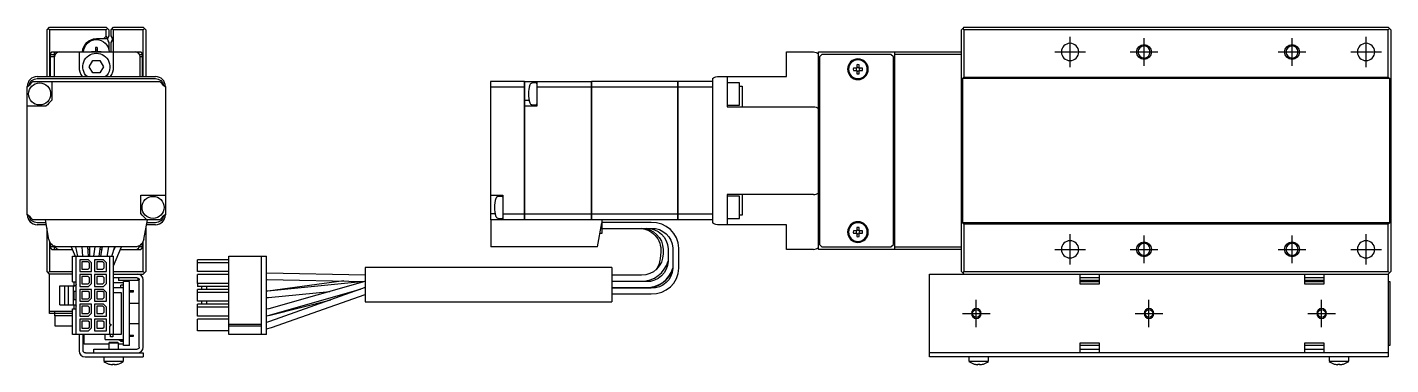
# Model space of a CAD drawing. Extents: x 0 to 570, y -8 to 197.
# Drawn here: x 293.2 to 569.5, y 68.8 to 137.1 of the extents above; entities that cross this region are included whole.
import ezdxf

# ---------------------------------------------------------------- set-up
doc = ezdxf.new("R2010")
doc.units = 0
doc.header["$LTSCALE"] = 0.5
doc.linetypes.add('CENTER', pattern=[50.8, 31.75, -6.35, 6.35, -6.35])
for name, color, linetype in [('MSM_CENTER', 1, 'CENTER'), ('MSM_CONTINUOUS', 7, 'CONTINUOUS'), ('MSM_NARROW', 5, 'CONTINUOUS')]:
    doc.layers.add(name, color=color, linetype=linetype)

msp = doc.modelspace()

# ---------------------------------------------------------------- linework, layer by layer
at = {"layer": 'MSM_CENTER'}
for p, q in [((504.54, 129.04), (504.54, 135.24)), ((519.54, 129.34), (519.54, 134.94)), ((549.54, 129.34), (549.54, 134.94)), ((564.54, 129.04), (564.54, 135.24)), ((501.44, 132.14), (507.64, 132.14)), ((516.74, 132.14), (522.34, 132.14)), ((546.74, 132.14), (552.34, 132.14)), ((561.44, 132.14), (567.64, 132.14)), ((504.54, 89.04), (504.54, 95.24)), ((519.54, 89.34), (519.54, 94.94)), ((549.54, 89.34), (549.54, 94.94)), ((564.54, 89.04), (564.54, 95.24)), ((501.44, 92.14), (507.64, 92.14)), ((516.74, 92.14), (522.34, 92.14)), ((546.74, 92.14), (552.34, 92.14)), ((561.44, 92.14), (567.64, 92.14)), ((485.54, 76.34), (485.54, 81.94)), ((520.54, 76.34), (520.54, 81.94)), ((555.54, 76.34), (555.54, 81.94)), ((482.74, 79.14), (488.34, 79.14)), ((517.74, 79.14), (523.34, 79.14)), ((552.74, 79.14), (558.34, 79.14))]:
    msp.add_line(p, q, dxfattribs=at)
at = {"layer": 'MSM_CONTINUOUS'}
for p, q in [((297.16, 136.64), (297.66, 137.14)), ((297.16, 127.14), (297.16, 136.64)), ((297.66, 136.64), (297.41, 136.89)), ((297.66, 137.14), (309.16, 137.14)), ((297.66, 136.64), (297.66, 127.14)), ((309.16, 136.64), (297.66, 136.64)), ((309.16, 137.14), (309.66, 136.64)), ((309.41, 136.89), (309.16, 136.64)), ((309.16, 135.34), (309.16, 136.64)), ((309.66, 136.64), (309.66, 135.41)), ((310.16, 136.64), (310.66, 137.14)), ((310.16, 135.41), (310.16, 136.64)), ((310.36, 136.84), (310.56, 136.64)), ((310.56, 136.64), (310.56, 132.14)), ((316.66, 136.64), (310.56, 136.64)), ((310.66, 137.14), (316.66, 137.14)), ((316.66, 137.14), (316.91, 136.89)), ((316.91, 136.89), (316.66, 136.64)), ((316.66, 127.14), (316.66, 136.64)), ((316.91, 136.89), (317.16, 136.64)), ((317.16, 136.64), (317.16, 127.14)), ((482.79, 136.89), (482.54, 136.64)), ((482.54, 87.64), (482.54, 136.64)), ((483.04, 137.14), (482.79, 136.89)), ((482.79, 136.89), (483.04, 136.64)), ((483.04, 137.14), (569.04, 137.14)), ((483.04, 136.64), (483.04, 127.04)), ((569.04, 136.64), (483.04, 136.64)), ((569.54, 136.64), (569.04, 137.14)), ((569.04, 136.64), (569.29, 136.89)), ((569.04, 127.04), (569.04, 136.64)), ((569.54, 136.64), (569.54, 87.64)), ((307.3, 133.04), (307.01, 133.04)), ((307.01, 133.04), (307.01, 132.25)), ((307.16, 134.84), (309.41, 134.84)), ((307.3, 133.04), (307.3, 132.25)), ((309.16, 135.34), (308.66, 134.84)), ((309.43, 134.96), (309.16, 135.34)), ((309.66, 134.08), (309.66, 132.76)), ((310.16, 132.14), (310.16, 134.08)), ((298.16, 132.14), (297.66, 131.64)), ((297.86, 127.14), (297.86, 131.64)), ((297.86, 131.64), (298.66, 131.64)), ((298.66, 131.14), (297.86, 131.14)), ((298.16, 132.14), (316.16, 132.14)), ((298.66, 131.14), (298.66, 132.14)), ((298.66, 127.14), (298.66, 131.14)), ((303.66, 132.14), (303.66, 129.14)), ((305.71, 129.14), (306.44, 130.39)), ((306.16, 132.14), (306.16, 132.19)), ((306.95, 132.19), (306.16, 132.19)), ((306.44, 130.39), (307.88, 130.39)), ((306.69, 132.19), (306.69, 132.14)), ((307.3, 132.51), (307.01, 132.51)), ((308.16, 132.19), (307.36, 132.19)), ((307.63, 132.19), (307.62, 132.14)), ((307.88, 130.39), (308.6, 129.14)), ((308.16, 132.14), (308.16, 132.19)), ((310.66, 129.14), (310.66, 132.14)), ((315.66, 131.94), (315.66, 132.14)), ((315.92, 131.64), (316.46, 131.64)), ((316.46, 131.14), (316.06, 131.14)), ((316.06, 127.14), (316.06, 131.14)), ((316.66, 131.64), (316.16, 132.14)), ((316.46, 131.64), (316.46, 127.14)), ((447.04, 127.14), (447.04, 132.14)), ((447.04, 132.14), (452.54, 132.14)), ((453.54, 132.14), (482.54, 132.14)), ((453.54, 92.14), (453.54, 132.14)), ((454.24, 131.64), (453.74, 131.14)), ((453.74, 131.14), (453.74, 93.14)), ((468.24, 131.64), (454.24, 131.64)), ((468.74, 131.14), (468.24, 131.64)), ((468.74, 93.14), (468.74, 131.14)), ((469.04, 92.14), (469.04, 132.14)), ((482.54, 131.64), (469.04, 131.64)), ((295.16, 127.14), (319.16, 127.14)), ((306.44, 127.89), (305.71, 129.14)), ((307.88, 127.89), (306.44, 127.89)), ((308.6, 129.14), (307.88, 127.89)), ((433.04, 127.14), (447.04, 127.14)), ((435.04, 127.14), (435.04, 121.04)), ((461.3, 128.88), (460.62, 128.88)), ((460.62, 128.4), (461.3, 128.4)), ((461.3, 129.56), (461.3, 128.88)), ((461.3, 128.4), (461.3, 127.72)), ((461.78, 128.88), (461.78, 129.56)), ((462.46, 128.88), (461.78, 128.88)), ((461.78, 127.72), (461.78, 128.4)), ((461.78, 128.4), (462.46, 128.4)), ((293.16, 99.14), (293.16, 125.14)), ((294.31, 126.14), (320, 126.14)), ((295.16, 126.76), (319.16, 126.76)), ((298.16, 126.14), (298.16, 122.39)), ((321.16, 125.14), (321.16, 99.14)), ((393.93, 126.14), (387.04, 126.14)), ((387.04, 126.14), (387.04, 98.14)), ((393.93, 124.99), (387.04, 124.99)), ((393.93, 98.14), (393.93, 126.14)), ((393.94, 126.13), (393.93, 126.13)), ((393.94, 124.98), (393.93, 124.98)), ((393.94, 126.14), (393.94, 98.14)), ((393.94, 126.14), (407.54, 126.14)), ((396.23, 125.88), (395.46, 125.81)), ((396.44, 126.14), (396.44, 121.14)), ((407.54, 124.99), (396.44, 124.99)), ((407.54, 98.14), (407.54, 126.14)), ((407.54, 126.13), (407.55, 126.13)), ((407.54, 124.98), (407.55, 124.98)), ((425.04, 126.14), (407.55, 126.14)), ((407.55, 126.14), (407.55, 98.14)), ((425.04, 124.99), (407.55, 124.99)), ((425.04, 98.14), (425.04, 126.14)), ((425.04, 126.13), (425.05, 126.13)), ((425.04, 124.98), (425.05, 124.98)), ((432.04, 126.14), (425.05, 126.14)), ((425.05, 126.14), (425.05, 98.14)), ((432.04, 124.99), (425.05, 124.99)), ((432.04, 126.76), (432.04, 97.53)), ((437.54, 125.89), (435.04, 125.89)), ((437.54, 121.39), (437.54, 125.89)), ((437.54, 125.22), (438.04, 125.22)), ((438.04, 125.22), (438.04, 121.04)), ((453.74, 126.39), (453.54, 126.39)), ((469.04, 126.39), (468.74, 126.39)), ((469.04, 125.89), (468.74, 125.89)), ((482.74, 126.74), (483.04, 127.04)), ((482.74, 126.74), (482.74, 97.54)), ((569.34, 126.74), (482.74, 126.74)), ((483.04, 127.04), (569.04, 127.04)), ((569.04, 127.04), (569.34, 126.74)), ((569.34, 97.54), (569.34, 126.74)), ((393.94, 122.39), (394.88, 122.39)), ((453.74, 122.14), (453.54, 122.14)), ((296.91, 121.14), (293.16, 121.14)), ((396.44, 121.14), (393.94, 121.14)), ((395.46, 121.48), (396.23, 121.41)), ((435.04, 121.39), (437.54, 121.39)), ((435.04, 121.04), (452.54, 121.04)), ((453.74, 121.14), (453.54, 121.14)), ((453.74, 119.64), (453.54, 119.64)), ((468.74, 120.39), (469.04, 120.39)), ((468.84, 117.14), (468.74, 117.14)), ((468.84, 107.14), (468.84, 117.14)), ((469.04, 116.94), (468.84, 117.14)), ((468.74, 107.14), (468.84, 107.14)), ((468.84, 107.14), (469.04, 107.34)), ((316.16, 103.14), (321.16, 103.14)), ((316.16, 99.39), (316.16, 103.14)), ((387.04, 103.14), (389.54, 103.14)), ((389.34, 102.88), (388.57, 102.81)), ((389.54, 103.14), (389.54, 98.14)), ((452.54, 103.24), (435.04, 103.24)), ((435.04, 103.24), (435.04, 97.14)), ((437.54, 102.89), (435.04, 102.89)), ((437.54, 98.39), (437.54, 102.89)), ((438.04, 103.24), (438.04, 99.06)), ((453.54, 104.64), (453.74, 104.64)), ((453.74, 103.14), (453.54, 103.14)), ((469.04, 103.89), (468.74, 103.89)), ((453.54, 102.14), (453.74, 102.14)), ((320, 98.14), (294.31, 98.14)), ((296.97, 97.53), (295.16, 97.53)), ((297.03, 97.14), (295.16, 97.14)), ((297.56, 94.13), (296.86, 98.14)), ((317.46, 98.14), (316.75, 94.13)), ((319.16, 97.14), (317.28, 97.14)), ((319.16, 97.53), (317.35, 97.53)), ((387.04, 99.39), (387.99, 99.39)), ((425.04, 98.14), (387.04, 98.14)), ((387.14, 98.14), (387.14, 92.64)), ((388.57, 98.48), (389.34, 98.41)), ((393.93, 99.3), (389.54, 99.3)), ((393.94, 99.3), (393.93, 99.3)), ((393.94, 98.15), (393.93, 98.15)), ((407.54, 99.3), (393.94, 99.3)), ((407.54, 99.3), (407.55, 99.3)), ((407.54, 98.15), (407.55, 98.15)), ((425.04, 99.3), (407.55, 99.3)), ((408.78, 92.64), (409.64, 97.54)), ((409.64, 98.14), (409.64, 95.34)), ((419.64, 97.59), (409.64, 97.59)), ((425.04, 99.3), (425.05, 99.3)), ((425.04, 98.15), (425.05, 98.15)), ((432.04, 99.3), (425.05, 99.3)), ((432.04, 98.14), (425.05, 98.14)), ((447.04, 97.14), (433.04, 97.14)), ((435.04, 98.39), (437.54, 98.39)), ((438.04, 99.06), (437.54, 99.06)), ((447.04, 92.14), (447.04, 97.14)), ((453.54, 97.89), (453.74, 97.89)), ((468.74, 98.39), (469.04, 98.39)), ((468.74, 97.89), (469.04, 97.89)), ((483.04, 97.24), (482.74, 97.54)), ((569.34, 97.54), (482.74, 97.54)), ((483.04, 97.24), (483.04, 87.64)), ((569.04, 97.24), (483.04, 97.24)), ((569.34, 97.54), (569.04, 97.24)), ((569.04, 87.64), (569.04, 97.24)), ((297.16, 87.64), (297.16, 96.44)), ((317.16, 96.44), (317.16, 87.64)), ((409.64, 95.34), (409.26, 95.34)), ((409.64, 96.39), (419.64, 96.39)), ((417.16, 96.39), (417.4, 96.39)), ((461.3, 95.88), (460.62, 95.88)), ((460.62, 95.4), (461.3, 95.4)), ((461.3, 96.56), (461.3, 95.88)), ((461.3, 95.4), (461.3, 94.72)), ((461.78, 95.88), (461.78, 96.56)), ((462.46, 95.88), (461.78, 95.88)), ((461.78, 94.72), (461.78, 95.4)), ((461.78, 95.4), (462.46, 95.4)), ((297.66, 93.8), (297.66, 87.64)), ((297.66, 92.64), (298.16, 92.14)), ((297.86, 92.64), (297.86, 93.42)), ((297.86, 93.14), (298.09, 93.14)), ((298.66, 92.64), (297.86, 92.64)), ((298.16, 92.14), (302.27, 92.14)), ((298.66, 92.14), (298.66, 92.78)), ((314.98, 92.64), (299.34, 92.64)), ((302.05, 92.64), (302.86, 90.74)), ((303.4, 90.74), (302.99, 92.64)), ((304.22, 92.64), (304.38, 90.74)), ((305.58, 90.74), (305.42, 92.64)), ((305.76, 92.14), (305.47, 92.14)), ((305.75, 92.64), (305.79, 90.74)), ((306.82, 92.64), (306.55, 90.74)), ((307.76, 90.74), (308.03, 92.64)), ((308.16, 92.1), (307.95, 92.1)), ((308.32, 92.14), (307.96, 92.14)), ((308.05, 90.74), (308.41, 92.64)), ((308.16, 92.1), (308.16, 92.14)), ((309.63, 92.64), (309.27, 90.72)), ((310.28, 90.74), (310.89, 92.64)), ((310.63, 88.79), (312.26, 92.64)), ((310.95, 92.63), (310.69, 92.01)), ((310.73, 92.14), (310.75, 92.14)), ((312.05, 92.14), (316.16, 92.14)), ((315.66, 92.14), (315.66, 92.34)), ((316.46, 92.64), (315.92, 92.64)), ((316.16, 92.14), (316.66, 92.64)), ((316.22, 93.14), (316.46, 93.14)), ((316.46, 93.42), (316.46, 92.64)), ((316.66, 87.64), (316.66, 93.8)), ((408.78, 92.64), (387.14, 92.64)), ((421.57, 91.63), (421.45, 90.24)), ((422.04, 92.08), (422.04, 91.2)), ((423.04, 92.23), (423.04, 89.76)), ((424.04, 92.39), (424.04, 88.3)), ((425.24, 88.3), (425.24, 92.39)), ((452.54, 92.14), (447.04, 92.14)), ((482.54, 92.14), (453.54, 92.14)), ((453.74, 93.14), (454.24, 92.64)), ((454.24, 92.64), (468.24, 92.64)), ((468.24, 92.64), (468.74, 93.14)), ((469.04, 92.64), (482.54, 92.64)), ((302.35, 85.55), (302.35, 90.74)), ((302.35, 90.74), (310.63, 90.74)), ((303.06, 74.89), (303.06, 90.74)), ((303.79, 90.02), (303.79, 87.62)), ((305.59, 90.02), (303.79, 90.02)), ((305.49, 89.61), (304.24, 89.61)), ((304.24, 89.61), (304.24, 88.14)), ((305.74, 89.36), (305.49, 89.61)), ((305.59, 90.02), (306.19, 89.42)), ((305.74, 88.39), (305.74, 89.36)), ((306.19, 87.62), (306.19, 89.42)), ((306.79, 90.02), (306.79, 87.62)), ((308.59, 90.02), (306.79, 90.02)), ((308.49, 89.61), (307.24, 89.61)), ((307.24, 89.61), (307.24, 88.14)), ((308.74, 89.36), (308.49, 89.61)), ((309.19, 89.42), (308.59, 90.02)), ((308.74, 88.39), (308.74, 89.36)), ((309.19, 87.62), (309.19, 89.42)), ((309.92, 76.97), (309.92, 90.74)), ((310.63, 74.89), (310.63, 90.74)), ((327.64, 89.42), (327.64, 90.02)), ((333.99, 90.02), (327.64, 90.02)), ((333.99, 89.42), (327.64, 89.42)), ((327.64, 87.62), (327.64, 89.42)), ((333.99, 90.74), (341.64, 90.74)), ((333.99, 74.89), (333.99, 90.74)), ((340.62, 74.89), (340.62, 90.74)), ((341.64, 74.89), (341.64, 90.74)), ((361.64, 88.49), (361.64, 81.49)), ((411.64, 88.49), (361.64, 88.49)), ((411.64, 88.49), (411.64, 81.49)), ((297.66, 87.14), (297.16, 87.64)), ((297.41, 87.39), (297.66, 87.64)), ((297.66, 87.64), (302.35, 87.64)), ((297.66, 79.14), (297.66, 87.14)), ((302.35, 87.14), (297.66, 87.14)), ((303.79, 87.62), (306.19, 87.62)), ((303.79, 87.02), (303.79, 84.62)), ((306.19, 87.02), (303.79, 87.02)), ((304.24, 88.14), (305.49, 88.14)), ((305.49, 86.61), (304.24, 86.61)), ((304.24, 86.61), (304.24, 85.14)), ((305.49, 88.14), (305.74, 88.39)), ((305.74, 86.36), (305.49, 86.61)), ((305.74, 85.39), (305.74, 86.36)), ((306.19, 85.22), (306.19, 87.02)), ((306.79, 87.62), (309.19, 87.62)), ((306.79, 87.02), (306.79, 84.62)), ((309.19, 87.02), (306.79, 87.02)), ((307.24, 88.14), (308.49, 88.14)), ((308.49, 86.61), (307.24, 86.61)), ((307.24, 86.61), (307.24, 85.14)), ((308.49, 88.14), (308.74, 88.39)), ((308.74, 86.36), (308.49, 86.61)), ((308.74, 85.39), (308.74, 86.36)), ((309.19, 85.22), (309.19, 87.02)), ((310.63, 87.64), (316.66, 87.64)), ((310.66, 87.14), (310.63, 87.18)), ((310.66, 86.34), (310.66, 87.14)), ((310.66, 87.14), (316.66, 87.14)), ((315.46, 86.34), (310.66, 86.34)), ((311.66, 86.34), (311.66, 85.84)), ((315.66, 85.84), (311.66, 85.84)), ((315.66, 85.84), (315.66, 86.29)), ((315.86, 72.34), (315.86, 85.94)), ((316.66, 87.64), (316.91, 87.39)), ((316.91, 87.39), (316.66, 87.14)), ((316.66, 72.34), (316.66, 85.94)), ((317.16, 87.64), (316.91, 87.39)), ((333.99, 87.62), (327.64, 87.62)), ((327.64, 85.22), (327.64, 87.02)), ((333.99, 87.02), (327.64, 87.02)), ((341.75, 87.34), (341.64, 87.34)), ((341.64, 86.04), (341.73, 86.04)), ((341.64, 86.04), (341.79, 86.04)), ((341.73, 86.04), (361.64, 85.64)), ((361.64, 86.94), (341.75, 87.34)), ((357.34, 85.73), (341.89, 83.68)), ((417.64, 86.89), (411.64, 86.89)), ((411.64, 85.69), (418.64, 85.69)), ((419.36, 85.75), (418.14, 85.59)), ((418.64, 85.69), (419.35, 85.75)), ((419.35, 85.75), (419.38, 85.75)), ((419.38, 85.75), (419.36, 85.75)), ((424.03, 88.3), (424.04, 88.34)), ((476.04, 70.34), (476.04, 87.14)), ((476.04, 87.14), (569.04, 87.14)), ((482.54, 87.64), (482.79, 87.39)), ((483.04, 87.64), (482.79, 87.39)), ((482.79, 87.39), (483.04, 87.14)), ((483.04, 87.64), (569.04, 87.64)), ((506.54, 87.14), (506.54, 85.14)), ((510.54, 86.34), (506.54, 86.34)), ((510.54, 85.84), (506.54, 85.84)), ((510.54, 85.14), (510.54, 87.14)), ((552.04, 87.14), (552.04, 85.14)), ((556.04, 86.34), (552.04, 86.34)), ((556.04, 85.84), (552.04, 85.84)), ((556.04, 85.14), (556.04, 87.14)), ((569.29, 87.39), (569.04, 87.64)), ((569.04, 87.14), (569.54, 87.64)), ((569.04, 87.14), (569.04, 70.34)), ((299.78, 80.89), (299.78, 84.75)), ((299.78, 84.75), (302.81, 84.75)), ((300.8, 80.89), (300.8, 84.75)), ((301.5, 80.89), (301.5, 84.75)), ((302.35, 85.55), (303.06, 85.55)), ((302.5, 80.89), (302.5, 84.75)), ((302.5, 83.65), (303.06, 83.65)), ((302.66, 84.75), (302.66, 85.55)), ((302.66, 82), (302.66, 83.65)), ((303.79, 84.62), (305.59, 84.62)), ((303.79, 84.02), (303.79, 81.62)), ((306.19, 84.02), (303.79, 84.02)), ((304.24, 85.14), (305.49, 85.14)), ((305.49, 83.61), (304.24, 83.61)), ((304.24, 83.61), (304.24, 82.14)), ((305.49, 85.14), (305.74, 85.39)), ((305.74, 83.36), (305.49, 83.61)), ((305.59, 84.62), (306.19, 85.22)), ((305.74, 82.39), (305.74, 83.36)), ((306.19, 82.22), (306.19, 84.02)), ((306.79, 84.62), (308.59, 84.62)), ((306.79, 84.02), (306.79, 81.62)), ((308.59, 84.02), (306.79, 84.02)), ((307.24, 85.14), (308.49, 85.14)), ((308.49, 83.61), (307.24, 83.61)), ((307.24, 83.61), (307.24, 82.14)), ((308.49, 85.14), (308.74, 85.39)), ((308.74, 83.36), (308.49, 83.61)), ((309.19, 85.22), (308.59, 84.62)), ((309.19, 83.42), (308.59, 84.02)), ((308.74, 82.39), (308.74, 83.36)), ((309.19, 81.62), (309.19, 83.42)), ((310.63, 85.39), (312.66, 85.39)), ((310.63, 84.39), (312.66, 84.39)), ((310.63, 83.39), (312.16, 83.39)), ((312.66, 84.85), (312.11, 84.85)), ((312.11, 84.39), (312.11, 84.85)), ((312.16, 83.39), (312.16, 74.89)), ((312.66, 72.64), (312.66, 85.64)), ((313.86, 85.64), (312.66, 85.64)), ((313.86, 72.64), (313.86, 85.64)), ((313.86, 83.77), (314.66, 83.77)), ((313.86, 83.52), (314.66, 83.52)), ((314.66, 83.52), (314.66, 83.77)), ((333.99, 85.22), (327.64, 85.22)), ((327.64, 85.22), (327.64, 84.62)), ((333.99, 84.62), (327.64, 84.62)), ((333.99, 84.02), (327.64, 84.02)), ((327.64, 83.42), (327.64, 84.02)), ((333.99, 83.42), (327.64, 83.42)), ((327.64, 81.62), (327.64, 83.42)), ((328.53, 84.02), (328.53, 84.62)), ((329.53, 84.02), (329.53, 84.62)), ((341.92, 83.68), (341.64, 83.65)), ((361.52, 85.64), (341.92, 83.68)), ((342.05, 82.38), (354.46, 83.62)), ((361.56, 85.65), (342.14, 80.11)), ((361.64, 84.38), (342.24, 77.5)), ((342.49, 78.86), (360.71, 84.05)), ((342.68, 76.27), (361.64, 83)), ((418.64, 85.59), (411.64, 85.59)), ((411.64, 84.39), (418.64, 84.39)), ((419.64, 84.29), (411.64, 84.29)), ((411.64, 83.09), (419.64, 83.09)), ((506.54, 85.64), (510.54, 85.64)), ((506.54, 85.14), (510.54, 85.14)), ((552.04, 85.64), (556.04, 85.64)), ((552.04, 85.14), (556.04, 85.14)), ((569.04, 85.64), (569.34, 85.64)), ((569.34, 85.64), (569.34, 72.64)), ((299.78, 80.89), (302.81, 80.89)), ((302.5, 82), (303.06, 82)), ((302.66, 80.09), (302.66, 80.89)), ((303.79, 81.62), (305.59, 81.62)), ((303.79, 81.02), (303.79, 78.62)), ((306.19, 81.02), (303.79, 81.02)), ((304.24, 82.14), (305.49, 82.14)), ((305.49, 80.61), (304.24, 80.61)), ((304.24, 80.61), (304.24, 79.14)), ((305.49, 82.14), (305.74, 82.39)), ((305.74, 80.36), (305.49, 80.61)), ((305.59, 81.62), (306.19, 82.22)), ((305.74, 79.39), (305.74, 80.36)), ((306.19, 79.22), (306.19, 81.02)), ((306.79, 81.62), (309.19, 81.62)), ((306.79, 81.02), (306.79, 78.62)), ((308.59, 81.02), (306.79, 81.02)), ((307.24, 82.14), (308.49, 82.14)), ((308.49, 80.61), (307.24, 80.61)), ((307.24, 80.61), (307.24, 79.14)), ((308.49, 82.14), (308.74, 82.39)), ((308.74, 80.36), (308.49, 80.61)), ((309.19, 80.42), (308.59, 81.02)), ((308.74, 79.39), (308.74, 80.36)), ((309.19, 78.62), (309.19, 80.42)), ((315.86, 81.14), (313.86, 81.14)), ((333.99, 81.62), (327.64, 81.62)), ((333.99, 81.02), (327.64, 81.02)), ((327.64, 80.42), (327.64, 81.02)), ((333.99, 80.42), (327.64, 80.42)), ((327.64, 78.62), (327.64, 80.42)), ((328.53, 81.02), (328.53, 81.62)), ((329.53, 81.02), (329.53, 81.62)), ((341.64, 82.35), (342.05, 82.38)), ((342.41, 78.82), (354.72, 81.92)), ((361.64, 81.49), (411.64, 81.49)), ((297.66, 79.64), (302.35, 79.64)), ((302.35, 79.14), (297.66, 79.14)), ((298.66, 79.64), (298.66, 78.64)), ((302.35, 78.64), (298.66, 78.64)), ((298.76, 78.64), (298.76, 76.64)), ((302.35, 79.83), (302.16, 79.64)), ((302.35, 74.89), (302.35, 80.09)), ((302.35, 80.09), (303.06, 80.09)), ((302.66, 80.14), (302.61, 80.09)), ((303.79, 78.62), (305.59, 78.62)), ((303.79, 78.02), (303.79, 75.62)), ((306.19, 78.02), (303.79, 78.02)), ((304.24, 79.14), (305.49, 79.14)), ((305.49, 77.61), (304.24, 77.61)), ((304.24, 77.61), (304.24, 76.14)), ((305.49, 79.14), (305.74, 79.39)), ((305.74, 77.36), (305.49, 77.61)), ((305.59, 78.62), (306.19, 79.22)), ((306.19, 76.22), (306.19, 78.02)), ((306.79, 78.62), (309.19, 78.62)), ((309.19, 78.02), (306.79, 78.02)), ((306.79, 78.02), (306.79, 75.62)), ((307.24, 79.14), (308.49, 79.14)), ((308.49, 77.61), (307.24, 77.61)), ((307.24, 77.61), (307.24, 76.14)), ((308.49, 79.14), (308.74, 79.39)), ((308.74, 77.36), (308.49, 77.61)), ((309.19, 75.62), (309.19, 78.02)), ((333.99, 78.62), (327.64, 78.62)), ((327.64, 75.62), (327.64, 78.02)), ((333.99, 78.02), (327.64, 78.02)), ((342.14, 80.11), (341.64, 80)), ((341.64, 78.69), (342.49, 78.86)), ((341.64, 78.68), (342.41, 78.82)), ((342.24, 77.5), (341.64, 77.33)), ((342.25, 77.5), (341.64, 77.33)), ((298.76, 76.64), (302.35, 76.64)), ((312.16, 74.89), (302.35, 74.89)), ((303.66, 74.89), (303.66, 71.54)), ((303.79, 75.62), (305.59, 75.62)), ((304.24, 76.14), (305.49, 76.14)), ((304.46, 71.64), (304.46, 74.89)), ((304.66, 72.89), (304.66, 74.89)), ((305.49, 76.14), (305.74, 76.39)), ((305.59, 75.62), (306.19, 76.22)), ((305.74, 76.39), (305.74, 77.36)), ((306.79, 75.62), (309.19, 75.62)), ((307.24, 76.14), (308.49, 76.14)), ((308.49, 76.14), (308.74, 76.39)), ((308.74, 76.39), (308.74, 77.36)), ((308.96, 73.89), (308.96, 74.89)), ((309.92, 76.97), (310.02, 76.97)), ((310.02, 76.67), (309.92, 76.67)), ((309.92, 74.89), (309.92, 76.67)), ((310.01, 74.39), (310.01, 74.89)), ((310.51, 74.89), (310.51, 74.39)), ((313.86, 77.14), (315.86, 77.14)), ((313.86, 74.77), (314.66, 74.77)), ((314.66, 74.52), (314.66, 74.77)), ((333.99, 75.62), (327.64, 75.62)), ((333.99, 76.97), (340.62, 76.97)), ((333.99, 76.67), (340.62, 76.67)), ((341.64, 74.89), (333.99, 74.89)), ((341.64, 76.01), (342.68, 76.27)), ((309.66, 72.89), (304.66, 72.89)), ((306.66, 71.14), (306.66, 71.94)), ((306.66, 71.94), (315.46, 71.94)), ((308.96, 73.89), (312.66, 73.89)), ((309.86, 73.34), (309.66, 73.14)), ((311.66, 73.14), (309.66, 73.14)), ((309.66, 73.14), (309.66, 71.94)), ((309.86, 73.34), (311.46, 73.34)), ((310.51, 74.39), (310.01, 74.39)), ((311.66, 73.14), (311.46, 73.34)), ((311.66, 71.94), (311.66, 73.14)), ((312.66, 72.89), (311.66, 72.89)), ((311.86, 73.66), (311.86, 73.89)), ((312.66, 73.66), (311.86, 73.66)), ((312.11, 73.44), (312.11, 73.66)), ((312.66, 73.44), (312.11, 73.44)), ((313.86, 72.64), (312.66, 72.64)), ((313.86, 74.52), (314.66, 74.52)), ((510.54, 73.14), (506.54, 73.14)), ((506.54, 73.14), (506.54, 71.14)), ((510.54, 72.64), (506.54, 72.64)), ((506.54, 71.94), (510.54, 71.94)), ((510.54, 71.14), (510.54, 73.14)), ((556.04, 73.14), (552.04, 73.14)), ((552.04, 73.14), (552.04, 71.14)), ((556.04, 72.64), (552.04, 72.64)), ((552.04, 71.94), (556.04, 71.94)), ((556.04, 71.14), (556.04, 73.14)), ((569.34, 72.64), (569.04, 72.64)), ((304.86, 70.34), (316.66, 70.34)), ((304.96, 71.14), (316.66, 71.14)), ((308.66, 70.34), (308.66, 69.45)), ((308.66, 69.45), (312.66, 69.45)), ((312.66, 69.45), (312.66, 70.34)), ((316.66, 71.14), (316.66, 70.34)), ((569.04, 71.14), (476.04, 71.14)), ((569.04, 70.34), (476.04, 70.34)), ((484.04, 70.34), (484.04, 69.45)), ((484.04, 69.45), (488.04, 69.45)), ((488.04, 69.45), (488.04, 70.34)), ((557.04, 70.34), (557.04, 69.45)), ((557.04, 69.45), (561.04, 69.45)), ((561.04, 69.45), (561.04, 70.34)), ((309.71, 68.89), (309.73, 68.89)), ((310.46, 68.89), (310.86, 68.89)), ((310.46, 68.76), (310.46, 68.89)), ((310.86, 68.89), (310.86, 68.76)), ((311.59, 68.89), (311.61, 68.89)), ((485.09, 68.89), (485.11, 68.89)), ((485.84, 68.89), (486.24, 68.89)), ((485.84, 68.76), (485.84, 68.89)), ((486.24, 68.89), (486.24, 68.76)), ((486.97, 68.89), (486.99, 68.89)), ((558.09, 68.89), (558.11, 68.89)), ((558.84, 68.89), (559.24, 68.89)), ((558.84, 68.76), (558.84, 68.89)), ((559.24, 68.89), (559.24, 68.76)), ((559.97, 68.89), (559.99, 68.89))]:
    msp.add_line(p, q, dxfattribs=at)
at = {"layer": 'MSM_CONTINUOUS', "extrusion": (0, 0, -1)}
for centre, radius in [((-504.54, 132.14), 1.75), ((-519.54, 132.14), 1.23), ((-549.54, 132.14), 1.23), ((-564.54, 132.14), 1.75), ((-461.54, 128.64), 2.1), ((-461.54, 128.64), 1.9), ((-461.54, 95.64), 2.1), ((-461.54, 95.64), 1.9), ((-504.54, 92.14), 1.75), ((-519.54, 92.14), 1.23), ((-549.54, 92.14), 1.23), ((-564.54, 92.14), 1.75)]:
    msp.add_circle(centre, radius, dxfattribs=at)
at = {"layer": 'MSM_CONTINUOUS'}
for centre, radius in [((295.66, 123.64), 2.23), ((318.66, 100.64), 2.23), ((485.54, 79.14), 0.783), ((520.54, 79.14), 0.783), ((555.54, 79.14), 0.783)]:
    msp.add_circle(centre, radius, dxfattribs=at)
at = {"layer": 'MSM_CONTINUOUS', "extrusion": (0, 0, -1)}
for centre, radius, start, end in [((-307.16, 132.04), 2.8, 2.0467, 90), ((-307.16, 132.04), 2.6, 2.2042, 177.7958), ((-307.16, 129.14), 2.75, 313.3418, 226.6582), ((-306.95, 132.25), 0.06, 180, 270), ((-307.36, 132.25), 0.06, 270, 0), ((-452.54, 130.64), 1.5, 90, 131.8103), ((-433.04, 125.64), 1.5, 48.1897, 90), ((-307.16, 112.14), 19, 42.5374, 47.4636), ((-295.16, 125.14), 1.62, 9.7266, 90), ((-319.16, 125.14), 1.62, 90, 170.2833), ((-307.16, 112.14), 19, 132.5364, 137.4636), ((-284.11, 135.19), 19, 222.3336, 227.6664), ((-452.54, 119.54), 1.5, 90, 131.8103), ((-307.16, 112.14), 19, 312.5374, 317.4626), ((-295.16, 99.14), 1.62, 270, 350.2637), ((-330.2, 112.19), 19, 312.3336, 317.6664), ((-319.16, 99.14), 1.62, 189.7264, 270), ((-307.16, 112.14), 19, 222.5364, 227.4626), ((-433.04, 98.64), 1.5, 270, 311.8103), ((-299.34, 94.44), 1.8, 270, 350), ((-314.98, 94.44), 1.8, 190, 270), ((-417.2, 92), 4.39, 89.8692, 184.9179), ((-417.69, 92.04), 4.36, 89.4143, 179.4108), ((-418.76, 92.11), 4.29, 88.4433, 178.358), ((-419.83, 92.18), 4.22, 87.4296, 177.1458), ((-307.16, 95.14), 2.75, 245.38, 251.7789), ((-417.69, 91.25), 4.36, 180.6063, 270.5686), ((-418.76, 89.88), 4.29, 181.6879, 271.5108), ((-417.09, 90.63), 4.37, 185.0458, 217.0419), ((-315.46, 85.94), 0.4, 90, 180), ((-418.75, 89.74), 5.45, 203.9954, 268.8909), ((-419.83, 88.51), 4.22, 182.931, 272.4936), ((-302.81, 85), 0.25, 180, 270), ((-302.81, 80.64), 0.25, 90, 180), ((-310.02, 76.82), 0.15, 90, 270), ((-315.46, 72.34), 0.4, 180, 270), ((-304.96, 71.64), 0.5, 270, 0)]:
    msp.add_arc(centre, radius, start, end, dxfattribs=at)
at = {"layer": 'MSM_CONTINUOUS'}
for centre, radius, start, end in [((310.41, 134.74), 1, 138.5904, 221.4096), ((309.41, 134.74), 1, 318.6291, 41.3709), ((299.66, 131.14), 1, 90, 180), ((315.06, 131.14), 1, 0, 90), ((295.16, 125.14), 2, 90, 180), ((307.16, 129.14), 3.5, 180, 214.8499), ((307.16, 129.14), 3.5, 325.1501, 0), ((319.16, 125.14), 2, 0, 90), ((461.54, 128.64), 0.95, 165.3667, 194.6333), ((461.54, 128.64), 0.365, 138.8496, 221.1504), ((461.54, 128.64), 0.95, 75.3667, 104.6333), ((461.54, 128.64), 0.365, 48.8496, 131.1504), ((461.54, 128.64), 0.365, 228.8496, 311.1504), ((461.54, 128.64), 0.95, 255.3667, 284.6333), ((461.54, 128.64), 0.365, 318.8496, 41.1504), ((461.54, 128.64), 0.95, 345.3667, 14.6333), ((400.74, 123.64), 6, 162.3708, 197.6292), ((395.5, 125.31), 0.5, 95, 162.3708), ((396.24, 125.68), 0.2, 0, 95), ((395.5, 121.98), 0.5, 197.6292, 265), ((396.24, 121.61), 0.2, 265, 360), ((393.85, 100.64), 6, 162.3708, 197.6292), ((388.61, 102.31), 0.5, 95, 162.3708), ((389.35, 102.68), 0.2, 18.1949, 95), ((452.54, 104.74), 1.5, 270, 311.8103), ((295.16, 99.14), 2, 180, 270), ((319.16, 99.14), 2, 270, 0), ((388.61, 98.98), 0.5, 197.6292, 265), ((389.35, 98.61), 0.2, 265, 341.8051), ((419.84, 92.19), 5.41, 2.1863, 92.0343), ((461.54, 95.64), 0.95, 165.3667, 194.6333), ((461.54, 95.64), 0.365, 138.8496, 221.1504), ((461.54, 95.64), 0.95, 75.3667, 104.6333), ((461.54, 95.64), 0.365, 48.8496, 131.1504), ((461.54, 95.64), 0.365, 228.8496, 311.1504), ((461.54, 95.64), 0.95, 255.3667, 284.6333), ((461.54, 95.64), 0.365, 318.8496, 41.1504), ((461.54, 95.64), 0.95, 345.3667, 14.6333), ((299.66, 93.14), 1, 203.447, 270), ((315.06, 93.14), 1, 270, 351.4849), ((452.54, 93.64), 1.5, 270, 311.8103), ((417.67, 91.28), 5.59, 269.7079, 344.0346), ((315.46, 85.94), 1.2, 0, 90), ((418.72, 89.96), 5.57, 269.2277, 342.6191), ((419.84, 88.5), 5.41, 267.9067, 357.8727), ((315.46, 72.34), 1.2, 270, 0), ((304.86, 71.54), 1.2, 180, 270), ((310.66, 71.94), 3.2, 231.3178, 252.73), ((310.66, 71.94), 3.2, 287.27, 308.6822), ((486.04, 71.94), 3.2, 231.3178, 252.73), ((486.04, 71.94), 3.2, 287.27, 308.6822), ((559.04, 71.94), 3.2, 231.3178, 252.73), ((559.04, 71.94), 3.2, 287.27, 308.6822), ((310.66, 71.94), 3.19, 253.0947, 266.4096), ((310.66, 71.94), 3.19, 273.5904, 286.9053), ((486.04, 71.94), 3.19, 253.0947, 266.4096), ((486.04, 71.94), 3.19, 273.5904, 286.9053), ((559.04, 71.94), 3.19, 253.0947, 266.4096), ((559.04, 71.94), 3.19, 273.5904, 286.9053)]:
    msp.add_arc(centre, radius, start, end, dxfattribs=at)
at = {"layer": 'MSM_NARROW'}
for centre in [(519.54, 132.14), (549.54, 132.14), (519.54, 92.14), (549.54, 92.14)]:
    msp.add_circle(centre, 1.5, dxfattribs=at)
at = {"layer": 'MSM_NARROW', "extrusion": (0, 0, -1)}
for centre in [(-485.54, 79.14), (-520.54, 79.14), (-555.54, 79.14)]:
    msp.add_circle(centre, 1, dxfattribs=at)

doc.saveas('drawing.dxf')
